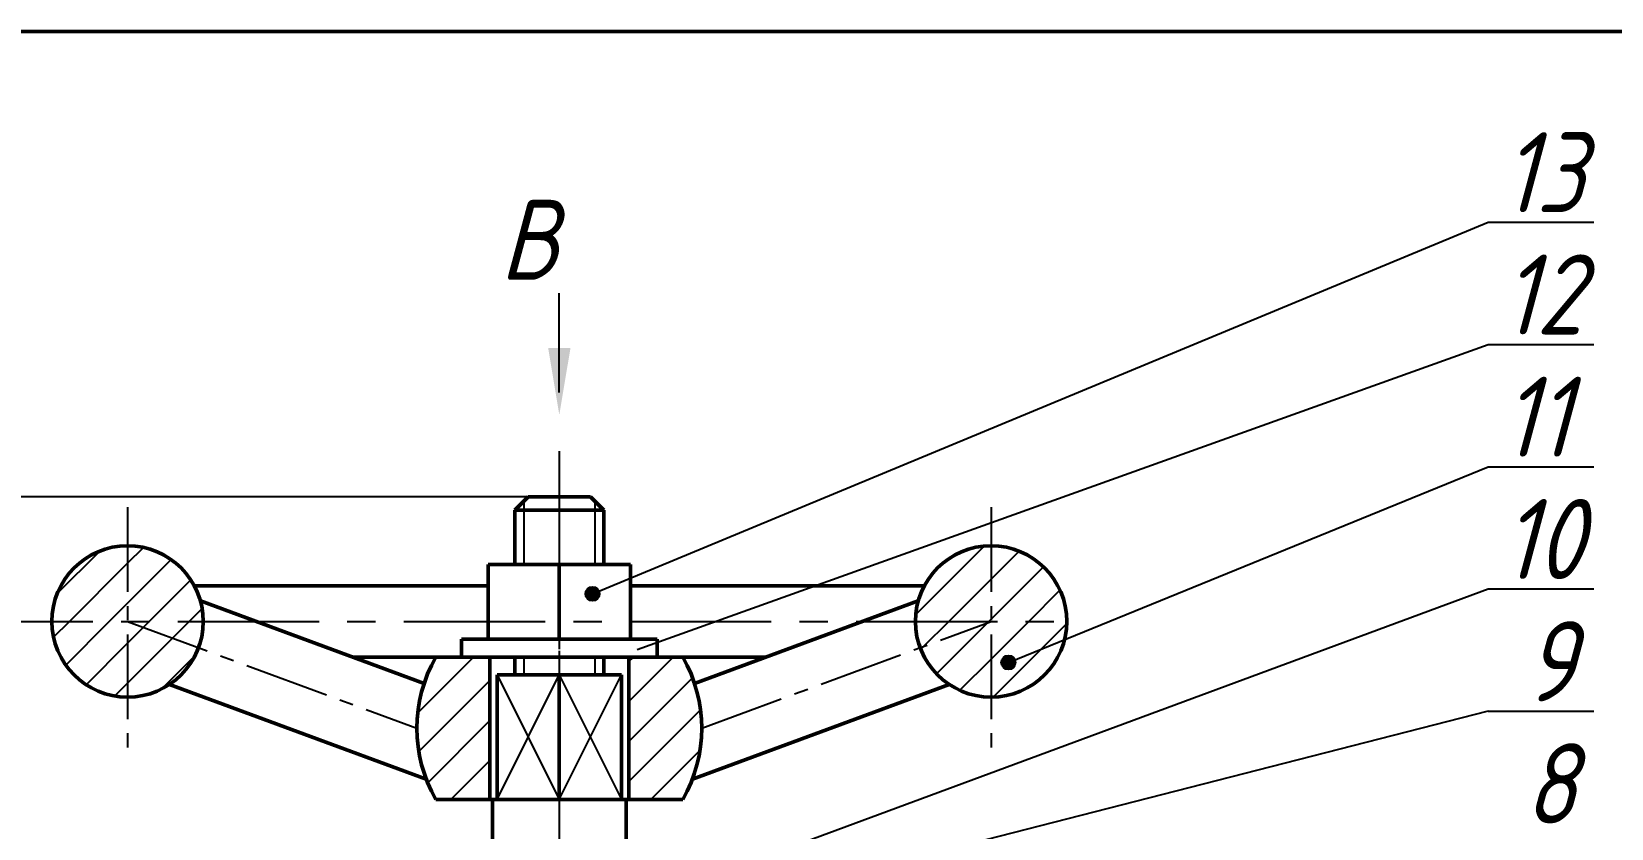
# Model space of a CAD drawing. Header units: millimetres. Extents: x 89 to 1326, y 3361 to 3817.
# Drawn here: x 181.5 to 358.9, y 3671.2 to 3760.7 of the extents above; entities that cross this region are included whole.
import ezdxf

# ---------------------------------------------------------------- set-up
doc = ezdxf.new("R2010")
doc.units = ezdxf.units.MM
doc.header["$LTSCALE"] = 0.5
for name, pattern in [('CENTER', [50.800000000000004, 31.75, -6.35, 6.35, -6.35]), ('CENTER2', [28.575000000000003, 19.05, -3.175, 3.175, -3.175]), ('CENTERX2', [101.60000000000001, 63.5, -12.7, 12.7, -12.7]), ('DASHDOT', [25.4, 12.7, -6.35, 0, -6.35])]:
    doc.linetypes.add(name, pattern=pattern)
doc.layers.get('Defpoints').update_dxf_attribs({"linetype": 'DASHDOT'})
doc.layers.add('图层1', color=7, linetype='Continuous', lineweight=50)
for name, color, linetype in [('图层2', 7, 'CENTER2'), ('图层3', 7, 'CENTER'), ('图层4', 7, 'CENTERX2')]:
    doc.layers.add(name, color=color, linetype=linetype)
doc.styles.get("Standard").update_dxf_attribs({"font": 'gbeitc.shx', "height": 9, "bigfont": 'gbcbig.shx'})
doc.dimstyles.new('ISO-25', dxfattribs={"dimtxt": 9, "dimasz": 7.5, "dimexe": 2.5, "dimexo": 0, "dimgap": 1, "dimtad": 1, "dimtoh": 1, "dimdec": 0, "dimdsep": 46, "dimtxsty": 'Standard', "dimcen": 0, "dimclrd": 256, "dimclre": 256, "dimclrt": 256, "dimadec": 0, "dimazin": 0, "dimtfac": 1, "dimtdec": 0, "dimtmove": 0, "dimatfit": 3, "dimfxl": 0, "dimlwd": -1, "dimlwe": -1, "dimarcsym": 0})

# ---------------------------------------------------------------- blocks, each defined once
blk = doc.blocks.new('*D4')
at = {"transparency": 16777216}
for p, q in [((240.7362670145996, 3708.446022605222), (111.9818235636624, 3708.446022605222)), ((114.4818235636623, 3491.346022605222), (114.4818235636624, 3700.946022605222)), ((240.7362670146011, 3483.846022605222), (111.9818235636623, 3483.846022605222))]:
    blk.add_line(p, q, dxfattribs=at)
for points in [[(113.2318235636624, 3700.946022605222), (115.7318235636624, 3700.946022605222), (114.4818235636624, 3708.446022605222)], [(113.2318235636623, 3491.346022605222), (115.7318235636623, 3491.346022605222), (114.4818235636623, 3483.846022605222)]]:
    blk.add_solid(points, dxfattribs=at)
at = {"layer": 'Defpoints', "color": 0, "transparency": 16777216}
for p in [(114.4818235636624, 3708.446022605222), (240.7362670145996, 3708.446022605222), (240.7362670146011, 3483.846022605222)]:
    blk.add_point(p, dxfattribs=at)
at = {"transparency": 16777216, "insert": (108.9818235636618, 3596.146022605222), "char_height": 9, "attachment_point": 5, "rotation": 90}
blk.add_mtext('225～263', dxfattribs=at)

msp = doc.modelspace()

# ---------------------------------------------------------------- hatches: boundary and pattern name
h = msp.add_hatch(color=0)
edge = h.paths.add_edge_path()
edge.add_arc((244.4625581897228, 3697.541109465189), 0.8, 0, 360)
h = msp.add_hatch(color=0)
edge = h.paths.add_edge_path()
edge.add_arc((291.1797353540853, 3689.828304614456), 0.8, 0, 360)

# ---------------------------------------------------------------- linework, layer by layer
for p, q in [((244.4625581897228, 3697.541109465189), (345.0773484283693, 3739.292090258953)), ((345.0773484283693, 3739.292090258953), (356.9539908956117, 3739.292090258953)), ((249.4628909251871, 3691.306891098141), (345.0773484283693, 3725.558149142797)), ((345.0773484283693, 3725.558149142797), (356.9539908956117, 3725.558149142797)), ((291.1797353540853, 3689.828304614456), (345.0773484283693, 3711.824208026641)), ((345.0773484283693, 3711.824208026641), (356.9539908956117, 3711.824208026641)), ((236.7362670145987, 3707.946022605222), (236.7362670145989, 3700.846022605219)), ((244.7362670145996, 3707.946022605222), (244.7362670145992, 3700.846022605219)), ((184.3305022013253, 3697.568342690854), (189.1139469289656, 3702.351787418495)), ((192.2362670146013, 3700.983979443596), (194.0109757481689, 3702.758688177164)), ((280.7722458640776, 3695.227269021846), (288.4550205979735, 3702.910043755742)), ((289.2362670146013, 3699.201162111835), (292.3788568666082, 3702.343751963842)), ((185.6983101762235, 3694.446022605218), (192.2362670146013, 3700.983979443596)), ((192.2362670146015, 3696.493851383062), (197.1349026950472, 3701.392487063507)), ((289.236267014601, 3694.711034051301), (295.1127081404979, 3700.587475177198)), ((194.6785662972932, 3694.446022605219), (199.3424649610545, 3699.10992126898)), ((284.4811275079849, 3694.446022605219), (289.2362670146013, 3699.201162111835)), ((190.1884382367582, 3694.446022605218), (192.2362670146015, 3696.493851383062)), ((260.1218843580821, 3666.677203736243), (345.0773484283693, 3698.090266910486)), ((293.4613836290537, 3694.446022605219), (296.9757336557682, 3697.960372631933)), ((345.0773484283693, 3698.090266910486), (356.9539908956117, 3698.090266910486)), ((199.1686943578279, 3694.446022605219), (200.6127111067469, 3695.890039354138)), ((288.9712555685196, 3694.446022605219), (289.236267014601, 3694.711034051301)), ((183.9236014426565, 3692.671313871651), (185.6983101762232, 3694.446022605218)), ((185.2898025563131, 3689.547386924773), (190.1884382367582, 3694.446022605218)), ((192.2362670146015, 3692.003723322527), (194.019968737915, 3693.787425045841)), ((194.0199687379154, 3693.787425045841), (194.6785662972932, 3694.446022605219)), ((197.2992757484183, 3692.576603995809), (199.1686943578279, 3694.446022605219)), ((281.6976312114291, 3691.662526308663), (284.4811275079846, 3694.446022605219)), ((283.094814442622, 3688.569581479322), (288.8161269171542, 3694.290893953854)), ((288.8161269171555, 3694.290893953855), (288.9712555685192, 3694.446022605219)), ((289.2362670146015, 3690.220905990766), (293.4613836290537, 3694.446022605219)), ((289.4543087496936, 3685.948819665324), (297.7334699544961, 3694.227980870126)), ((187.5723683508404, 3687.339824658766), (192.2362670146015, 3692.003723322527)), ((192.2362670146013, 3687.513595261992), (197.2992757484183, 3692.576603995809)), ((281.3385376559777, 3691.303432753211), (281.6976312114282, 3691.662526308662)), ((196.075031161924, 3686.86223134878), (199.8200582710399, 3690.607258457896)), ((224.8313381500584, 3684.187641913173), (231.0897188421047, 3690.446022605219)), ((236.7362670145991, 3690.446022605219), (236.7362670145991, 3688.446022605222)), ((244.7362670145988, 3690.44602260522), (244.7362670145987, 3688.446022605222)), ((248.5399512969768, 3689.935742817953), (249.0502310842426, 3690.446022605219)), ((248.5399512969768, 3685.445614757418), (253.5403591447773, 3690.446022605219)), ((285.721916987887, 3686.706555964052), (289.2362670146015, 3690.220905990766)), ((224.9533216305736, 3679.819497333153), (232.9325827322257, 3687.798758434806)), ((233.7362670145991, 3688.446022605222), (240.7362670145996, 3674.446022605222)), ((233.7362670145996, 3674.446022605222), (240.7362670145991, 3688.446022605222)), ((240.7362670145987, 3688.446022605221), (247.7362670145991, 3674.446022605222)), ((240.7362670145996, 3674.446022605222), (247.7362670145987, 3688.446022605222)), ((248.5399512969771, 3680.955486696884), (255.6986263925305, 3688.114161792438)), ((190.7922502656822, 3686.069578513073), (192.2362670146013, 3687.513595261992)), ((248.5399512969768, 3676.465358636349), (256.6005053298124, 3684.525912669185)), ((345.0773484283693, 3684.35632579433), (250.4280970327457, 3660.15129048337)), ((345.0773484283693, 3684.35632579433), (356.9539908956117, 3684.35632579433)), ((225.9520997220523, 3676.328147364098), (232.9325827322255, 3683.308630374271)), ((228.5601030237081, 3674.446022605219), (232.9325827322255, 3678.818502313736)), ((251.0107433263811, 3674.446022605219), (256.545152559446, 3679.980431838284))]:
    msp.add_line(p, q)
at = {"color": 0}
msp.add_line((240.7362670145988, 3720.150603829754), (240.7362670145988, 3731.31643914479), dxfattribs=at)
for centre in [(244.4625581897228, 3697.541109465189), (291.1797353540853, 3689.828304614456)]:
    msp.add_circle(centre, 0.8, dxfattribs=at)
msp.add_solid([(239.4862670145988, 3725.150603829754), (241.9862670145988, 3725.150603829754), (240.7362670145988, 3717.650603829754)])
msp.add_solid([(240.3196003479322, 3720.150603829754), (241.1529336812655, 3720.150603829754), (240.7362670145988, 3717.650603829754)], dxfattribs=at)
at = {"layer": '图层1'}
for p, q in [((651.308996310052, 3760.711683766622), (89.30899631005195, 3760.711683766622)), ((235.7362670145991, 3706.946022605222), (237.2362670145991, 3708.446022605222)), ((237.2362670145996, 3708.446022605222), (240.7362670145987, 3708.446022605222)), ((244.2362670145987, 3708.446022605222), (240.7362670145996, 3708.446022605222)), ((245.7362670145991, 3706.946022605222), (244.2362670145991, 3708.446022605222)), ((245.7362670145992, 3706.946022605222), (244.2362670145992, 3708.446022605222)), ((235.7362670145991, 3706.946022605222), (240.7362670145987, 3706.946022605222)), ((235.7362670145991, 3706.946022605222), (235.7362670145991, 3700.846022605219)), ((245.7362670145991, 3706.946022605222), (240.7362670145996, 3706.946022605222)), ((245.7362670145991, 3706.946022605222), (245.736267014599, 3700.846022605219)), ((232.7362670146011, 3700.846022605219), (248.7362670146011, 3700.846022605218)), ((232.7362670146011, 3700.846022605219), (232.7362670146011, 3692.446022605219)), ((240.7362670145991, 3700.846022605219), (240.7362670146011, 3692.446022605219)), ((248.7362670146011, 3700.846022605219), (248.7362670146011, 3692.446022605219)), ((199.7362670146011, 3698.446022605219), (232.7362670146011, 3698.446022605219)), ((248.7362670146011, 3698.446022605218), (281.7362670146011, 3698.446022605219)), ((225.5476076070888, 3687.476392909937), (200.4164845812693, 3696.755576796393)), ((255.9249264221133, 3687.476392909937), (281.056049447933, 3696.755576796394)), ((229.7362670146011, 3690.446022605219), (229.7362670146011, 3692.446022605219)), ((229.7362670146011, 3692.446022605219), (251.7362670146011, 3692.446022605219)), ((251.7362670146011, 3690.446022605219), (251.7362670146011, 3692.446022605219)), ((217.5048605157005, 3690.446022605219), (235.7362670145991, 3690.446022605219)), ((229.7362670146011, 3690.446022605219), (245.7362670145988, 3690.44602260522)), ((232.9325827322255, 3674.446022605219), (232.9325827322255, 3690.446022605219)), ((235.7362670145991, 3690.446022605218), (235.7362670145991, 3688.446022605222)), ((245.7362670145988, 3690.446022605218), (245.7362670145987, 3688.446022605222)), ((245.7362670145988, 3690.446022605219), (263.9676735135004, 3690.446022605219)), ((245.7362670145988, 3690.446022605219), (251.7362670146011, 3690.446022605219)), ((248.5399512969767, 3674.446022605219), (248.5399512969767, 3690.446022605219)), ((233.7362670145991, 3688.446022605222), (240.7362670145987, 3688.446022605222)), ((233.7362670145991, 3688.446022605222), (233.7362670145996, 3674.446022605222)), ((247.7362670145987, 3688.446022605222), (240.7362670145991, 3688.446022605222)), ((240.7362670145991, 3688.446022605222), (240.7362670145996, 3674.446022605222)), ((240.7362670145987, 3688.446022605222), (240.7362670145991, 3674.446022605222)), ((247.7362670145987, 3688.446022605222), (247.7362670145991, 3674.446022605222)), ((225.7938186641897, 3676.72559978035), (196.9527437536781, 3687.374612055)), ((255.6787153650126, 3676.72559978035), (284.5197902755241, 3687.374612055)), ((226.8798605540501, 3674.446022605219), (254.5926734751521, 3674.446022605219)), ((233.2362670145991, 3674.446022605222), (240.7362670145991, 3674.446022605222)), ((233.2362670145995, 3674.446022605219), (233.2362670146004, 3606.446022605222)), ((248.2362670145996, 3674.446022605222), (240.7362670145996, 3674.446022605222)), ((248.2362670145992, 3674.446022605219), (248.2362670145991, 3606.446022605222))]:
    msp.add_line(p, q, dxfattribs=at)
for centre in [(192.2362670146011, 3694.446022605219), (289.2362670146011, 3694.446022605219)]:
    msp.add_circle(centre, 8.5, dxfattribs=at)
for start, end in [(149.9999999999991, 210.0000000000009), (329.9999999999991, 30.00000000000087)]:
    msp.add_arc((240.7362670146011, 3682.446022605219), 16, start, end, dxfattribs=at)
at = {"layer": '图层2'}
for p, q in [((192.2362670146011, 3707.278167885597), (192.2362670146011, 3678.912375214751)), ((289.2362670146011, 3707.278167885597), (289.2362670146011, 3678.912375214751)), ((240.7362670146011, 3705.415659741525), (240.7362670146011, 3657.295665161165)), ((192.2362670146011, 3694.446022605219), (224.7362670146011, 3682.446022605219)), ((256.7362670146011, 3682.446022605219), (289.2362670146011, 3694.446022605219)), ((240.7362670146011, 3684.203965072511), (240.7362670146011, 3659.360400701394))]:
    msp.add_line(p, q, dxfattribs=at)
at = {"layer": '图层3'}
msp.add_line((240.736267014599, 3713.564334879404), (240.7362670146016, 3476.938920004981), dxfattribs=at)
at = {"layer": '图层4', "ltscale": 0.5}
msp.add_line((172.4677169464306, 3694.446022605219), (298.8512784844668, 3694.446022605219), dxfattribs=at)

# ---------------------------------------------------------------- texts
for s, p in [('13', (346.5928379085507, 3740.406814606188)), ('12', (346.5928379085507, 3726.672873490032)), ('11', (346.5928379085507, 3712.938932373876)), ('10', (346.5928379085507, 3699.204991257721)), ('9', (349.1089233969532, 3685.471050141565)), ('8', (349.1089233969533, 3671.73710902541))]:
    msp.add_text(s, height=9).set_placement(p)
at = {"color": 0}
msp.add_text('B', height=9, dxfattribs=at).set_placement((234.0453029027771, 3732.822670854001))

# ---------------------------------------------------------------- dimensions: what is measured, and where the dimension line sits
dim = msp.add_linear_dim(base=(114.4818235636624, 3708.446022605222), p1=(240.7362670146011, 3483.846022605222), p2=(240.7362670145996, 3708.446022605222), angle=90, text='<>～263', dimstyle='ISO-25')
dim.commit()
dim.dimension.update_dxf_attribs({"geometry": '*D4', "text_midpoint": (108.9818235636618, 3596.146022605222)})

doc.saveas('drawing.dxf')
